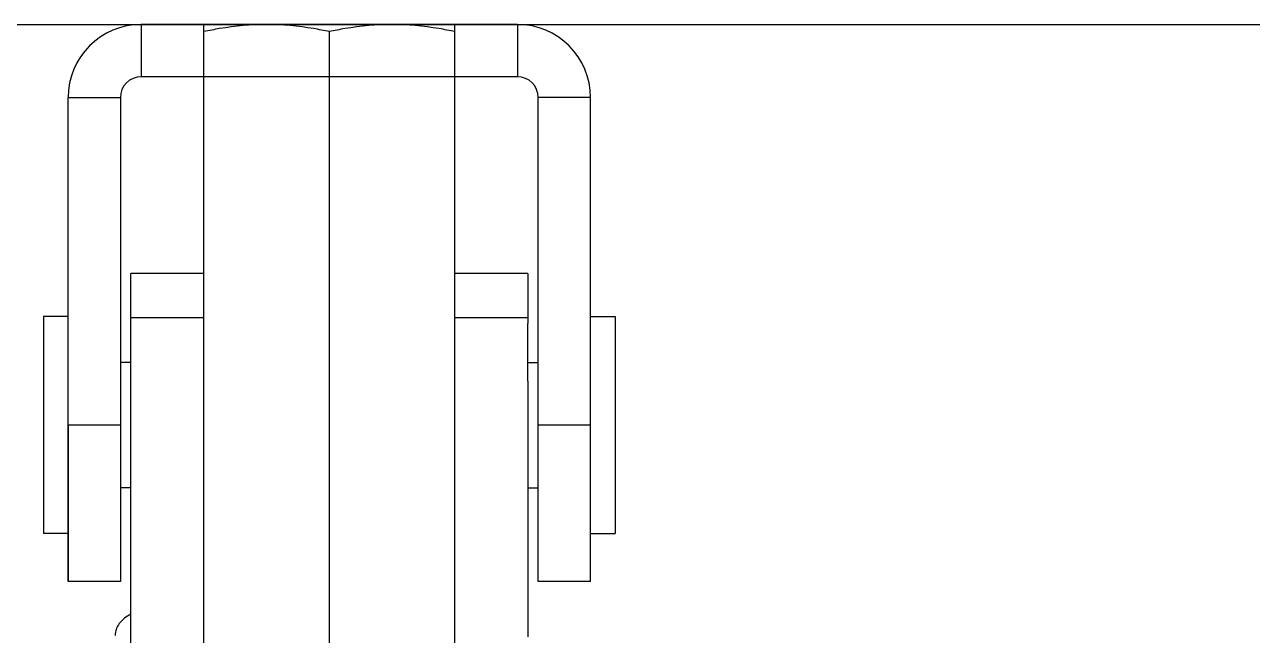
# Model space of a CAD drawing. Header units: inches. Extents: x -1293886 to -986005, y -15154 to 203628.
# Drawn here: x -1241621.9 to -1241221.4, y 87737.4 to 87936.8 of the extents above; entities that cross this region are included whole.
import ezdxf

# ---------------------------------------------------------------- set-up
doc = ezdxf.new("R2010")
doc.units = ezdxf.units.IN
doc.header["$LTSCALE"] = 100
doc.header["$MEASUREMENT"] = 0
doc.layers.add('W_DIM', color=4, linetype='Continuous')

# ---------------------------------------------------------------- blocks, each defined once
blk = doc.blocks.new('1111')
at = {"layer": 'W_DIM', "color": 7}
for p, q in [((-2283465.11, 1712437.48), (-2275933.7, 1712437.48)), ((-2280946.79, 1712437.48), (-2281069.48, 1712437.48)), ((-2281069.48, 1712437.48), (-2281069.48, 1712420.44)), ((-2280967.24, 1712437.48), (-2281049.03, 1712437.48)), ((-2281049.03, 1712176.32), (-2281049.03, 1712437.48)), ((-2281008.13, 1712435.18), (-2281008.13, 1712178.62)), ((-2280967.24, 1712176.32), (-2280967.24, 1712437.48)), ((-2280946.79, 1712437.48), (-2280946.79, 1712420.44)), ((-2280946.79, 1712420.44), (-2281069.48, 1712420.44)), ((-2281093.33, 1712413.63), (-2281076.29, 1712413.63)), ((-2281093.33, 1712255.64), (-2281093.33, 1712413.63)), ((-2281076.29, 1712413.63), (-2281076.29, 1712255.64)), ((-2280939.97, 1712346.71), (-2280939.97, 1712413.63)), ((-2280922.93, 1712413.63), (-2280939.97, 1712413.63)), ((-2280922.93, 1712255.64), (-2280922.93, 1712413.63)), ((-2281049.03, 1712356.18), (-2281072.88, 1712356.18)), ((-2281072.88, 1712224.83), (-2281072.88, 1712356.18)), ((-2280943.38, 1712356.18), (-2280967.24, 1712356.18)), ((-2280943.38, 1712356.18), (-2280943.38, 1712339.9)), ((-2280939.97, 1712312.63), (-2280939.97, 1712346.71)), ((-2281093.33, 1712342.18), (-2281101.34, 1712342.18)), ((-2281101.34, 1712342.18), (-2281101.34, 1712271.35)), ((-2280922.93, 1712342.18), (-2280914.93, 1712342.18)), ((-2280914.93, 1712342.18), (-2280914.93, 1712271.35)), ((-2281049.03, 1712341.7), (-2281072.88, 1712341.7)), ((-2280943.38, 1712341.7), (-2280967.24, 1712341.7)), ((-2280943.38, 1712321.04), (-2280943.38, 1712339.9)), ((-2281072.88, 1712327.21), (-2281076.29, 1712327.21)), ((-2280943.38, 1712327.21), (-2280939.97, 1712327.21)), ((-2280943.38, 1712321.04), (-2280943.38, 1712237.66)), ((-2280939.97, 1712255.64), (-2280939.97, 1712312.63)), ((-2281076.29, 1712306.76), (-2281093.33, 1712306.76)), ((-2281093.33, 1712306.76), (-2281093.33, 1712255.64)), ((-2280922.93, 1712306.76), (-2280939.97, 1712306.76)), ((-2281072.88, 1712286.31), (-2281076.29, 1712286.31)), ((-2280943.38, 1712286.31), (-2280939.97, 1712286.31)), ((-2281093.33, 1712271.35), (-2281101.34, 1712271.35)), ((-2280922.93, 1712271.35), (-2280914.93, 1712271.35)), ((-2281076.29, 1712255.64), (-2281093.33, 1712255.64)), ((-2280922.93, 1712255.64), (-2280939.97, 1712255.64))]:
    blk.add_line(p, q, dxfattribs=at)
for centre, radius, start, end in [((-2281069.48, 1712413.63), 23.86, 90, 180), ((-2280946.79, 1712413.63), 23.86, 0, 90), ((-2281069.48, 1712413.63), 6.82, 90, 180), ((-2280946.79, 1712413.63), 6.82, 0, 90)]:
    blk.add_arc(centre, radius, start, end, dxfattribs=at)
for points, knots in [([(-2281028.58, 1712437.48), (-2281033.72, 1712437.48), (-2281040.6, 1712436.82), (-2281047.34, 1712435.53), (-2281049.03, 1712435.18)], [0, 0, 0, 0, 0.749211, 1, 1, 1, 1]), ([(-2281008.13, 1712435.18), (-2281009.82, 1712435.53), (-2281016.56, 1712436.82), (-2281023.44, 1712437.48), (-2281028.58, 1712437.48)], [0, 0, 0, 0, 0.250789, 1, 1, 1, 1]), ([(-2280987.68, 1712437.48), (-2280992.83, 1712437.48), (-2280999.7, 1712436.82), (-2281006.45, 1712435.53), (-2281008.13, 1712435.18)], [0, 0, 0, 0, 0.749211, 1, 1, 1, 1]), ([(-2280967.24, 1712435.18), (-2280968.92, 1712435.53), (-2280975.66, 1712436.82), (-2280982.54, 1712437.48), (-2280987.68, 1712437.48)], [0, 0, 0, 0, 0.250789, 1, 1, 1, 1]), ([(-2281072.92, 1712244.99), (-2281074.35, 1712244.28), (-2281076.85, 1712242.45), (-2281077.99, 1712239.46), (-2281077.99, 1712238.08)], [0, 0, 0, 0, 0.538137, 1, 1, 1, 1])]:
    blk.add_open_spline(points, degree=3, knots=knots, dxfattribs=at)

msp = doc.modelspace()

# ---------------------------------------------------------------- block references
at = {"layer": 'W_DIM'}
msp.add_blockref('1111', (1039485.65, -1624500.72), dxfattribs=at)

doc.saveas('drawing.dxf')
